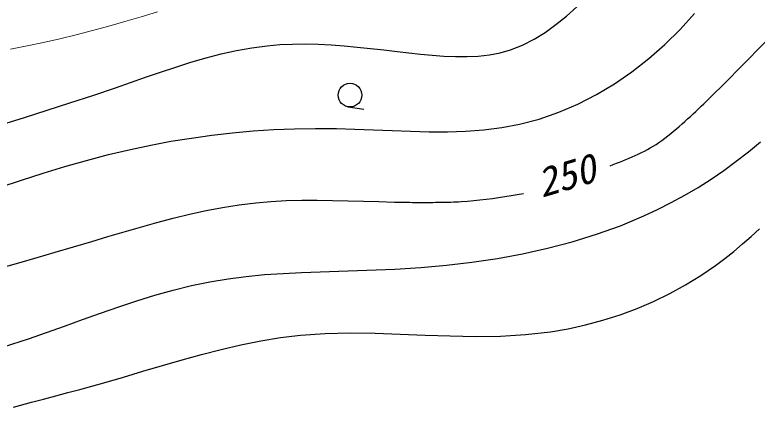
# Model space of a CAD drawing. Units: millimetres, scale not verified. Extents: x -56015503 to -55375503, y -162321055 to -161961055.
# Drawn here: x -55619166 to -55572137, y -162091501 to -162066624 of the extents above; entities that cross this region are included whole.
import ezdxf
from ezdxf.enums import TextEntityAlignment as Align

# ---------------------------------------------------------------- set-up
doc = ezdxf.new("R2010")
doc.units = ezdxf.units.MM
doc.header["$LTSCALE"] = 1000
doc.layers.add('M-BGD', color=7, linetype='Continuous', lineweight=25)
doc.styles.add('ＭＳ ゴシック', font='')
doc.styles.get('ＭＳ ゴシック').set_extended_font_data('MS Gothic')

msp = doc.modelspace()

# ---------------------------------------------------------------- linework, layer by layer
at = {"layer": 'M-BGD', "lineweight": 13}
for p, q in [((-55611164, -162066746), (-55610136, -162066439)), ((-55612192, -162067045), (-55611164, -162066746)), ((-55614249, -162067616), (-55613220, -162067336)), ((-55613220, -162067336), (-55612192, -162067045)), ((-55616315, -162068137), (-55615280, -162067883)), ((-55615280, -162067883), (-55614249, -162067616)), ((-55617353, -162068375), (-55616315, -162068137)), ((-55619445, -162068797), (-55618396, -162068596)), ((-55618396, -162068596), (-55617353, -162068375))]:
    msp.add_line(p, q, dxfattribs=at)
at = {"layer": 'M-BGD'}
for p, q in [((-55584219, -162066698), (-55583571, -162066116)), ((-55584882, -162067241), (-55584219, -162066698)), ((-55577014, -162067553), (-55576098, -162066548)), ((-55585565, -162067737), (-55584882, -162067241)), ((-55586269, -162068176), (-55585565, -162067737)), ((-55577983, -162068505), (-55577014, -162067553)), ((-55586998, -162068547), (-55586269, -162068176)), ((-55605126, -162068888), (-55604157, -162068713)), ((-55604157, -162068713), (-55603185, -162068584)), ((-55603185, -162068584), (-55602378, -162068515)), ((-55602378, -162068515), (-55601569, -162068479)), ((-55601569, -162068479), (-55600757, -162068472)), ((-55600757, -162068472), (-55599941, -162068490)), ((-55599941, -162068490), (-55599121, -162068530)), ((-55599121, -162068530), (-55598297, -162068589)), ((-55598297, -162068589), (-55597468, -162068664)), ((-55597468, -162068664), (-55596634, -162068750)), ((-55596634, -162068750), (-55595795, -162068845)), ((-55587755, -162068842), (-55586998, -162068547)), ((-55579003, -162069399), (-55577983, -162068505)), ((-55607054, -162069353), (-55606091, -162069103)), ((-55606091, -162069103), (-55605126, -162068888)), ((-55595795, -162068845), (-55594949, -162068945)), ((-55594949, -162068945), (-55594207, -162069033)), ((-55594207, -162069033), (-55593463, -162069116)), ((-55593463, -162069116), (-55592719, -162069188)), ((-55592719, -162069188), (-55591979, -162069243)), ((-55591979, -162069243), (-55591244, -162069273)), ((-55591244, -162069273), (-55590519, -162069273)), ((-55590519, -162069273), (-55589804, -162069236)), ((-55589804, -162069236), (-55589104, -162069156)), ((-55589104, -162069156), (-55588420, -162069027)), ((-55588420, -162069027), (-55587755, -162068842)), ((-55608974, -162069933), (-55608015, -162069632)), ((-55608015, -162069632), (-55607054, -162069353)), ((-55580068, -162070229), (-55579003, -162069399)), ((-55609931, -162070251), (-55608974, -162069933)), ((-55581175, -162070991), (-55580068, -162070229)), ((-55611842, -162070913), (-55610887, -162070579)), ((-55610887, -162070579), (-55609931, -162070251)), ((-55612796, -162071246), (-55611842, -162070913)), ((-55582320, -162071677), (-55581175, -162070991)), ((-55614236, -162071737), (-55612796, -162071246)), ((-55615674, -162072214), (-55614236, -162071737)), ((-55583498, -162072283), (-55582320, -162071677)), ((-55617113, -162072678), (-55615674, -162072214)), ((-55598047, -162072458), (-55597058, -162072610)), ((-55584707, -162072804), (-55583498, -162072283)), ((-55618550, -162073131), (-55617113, -162072678)), ((-55585941, -162073234), (-55584707, -162072804)), ((-55619987, -162073575), (-55618550, -162073131)), ((-55587197, -162073567), (-55585941, -162073234)), ((-55605381, -162074105), (-55604073, -162073987)), ((-55604073, -162073987), (-55602759, -162073901)), ((-55602759, -162073901), (-55601442, -162073846)), ((-55601442, -162073846), (-55600120, -162073822)), ((-55600120, -162073822), (-55598794, -162073831)), ((-55598794, -162073831), (-55597619, -162073864)), ((-55597619, -162073864), (-55596443, -162073912)), ((-55596443, -162073912), (-55595267, -162073964)), ((-55595267, -162073964), (-55594094, -162074010)), ((-55590605, -162074005), (-55589458, -162073921)), ((-55589458, -162073921), (-55588321, -162073778)), ((-55588321, -162073778), (-55587197, -162073567)), ((-55609274, -162074644), (-55607982, -162074434)), ((-55607982, -162074434), (-55606685, -162074254)), ((-55606685, -162074254), (-55605381, -162074105)), ((-55594094, -162074010), (-55592925, -162074039)), ((-55592925, -162074039), (-55591762, -162074041)), ((-55591762, -162074041), (-55590605, -162074005)), ((-55611839, -162075156), (-55610560, -162074885)), ((-55610560, -162074885), (-55609274, -162074644)), ((-55572688, -162075306), (-55571933, -162074674)), ((-55613234, -162075487), (-55611839, -162075156)), ((-55573461, -162075911), (-55572688, -162075306)), ((-55616002, -162076243), (-55614622, -162075851)), ((-55614622, -162075851), (-55613234, -162075487)), ((-55617377, -162076660), (-55616002, -162076243)), ((-55574252, -162076489), (-55573461, -162075911)), ((-55618747, -162077099), (-55617377, -162076660)), ((-55575060, -162077040), (-55574252, -162076489)), ((-55620113, -162077556), (-55618747, -162077099)), ((-55575884, -162077563), (-55575060, -162077040)), ((-55576723, -162078058), (-55575884, -162077563)), ((-55588911, -162078261), (-55588517, -162078203)), ((-55588517, -162078203), (-55588124, -162078142)), ((-55588124, -162078142), (-55587730, -162078078)), ((-55587730, -162078078), (-55587337, -162078012)), ((-55587337, -162078012), (-55586944, -162077946)), ((-55577576, -162078526), (-55576723, -162078058)), ((-55606009, -162078832), (-55604960, -162078666)), ((-55604960, -162078666), (-55603906, -162078538)), ((-55603906, -162078538), (-55602939, -162078456)), ((-55602939, -162078456), (-55601967, -162078406)), ((-55601967, -162078406), (-55600993, -162078381)), ((-55600993, -162078381), (-55600016, -162078377)), ((-55600016, -162078377), (-55599038, -162078389)), ((-55599038, -162078389), (-55598059, -162078412)), ((-55598059, -162078412), (-55597079, -162078440)), ((-55597079, -162078440), (-55596099, -162078470)), ((-55596099, -162078470), (-55595120, -162078495)), ((-55595120, -162078495), (-55594142, -162078512)), ((-55594142, -162078512), (-55593979, -162078513)), ((-55593979, -162078513), (-55593817, -162078514)), ((-55593817, -162078514), (-55593654, -162078515)), ((-55593654, -162078515), (-55593491, -162078515)), ((-55593491, -162078515), (-55593328, -162078516)), ((-55593328, -162078516), (-55593166, -162078515)), ((-55593166, -162078515), (-55593003, -162078515)), ((-55593003, -162078515), (-55592840, -162078514)), ((-55592840, -162078514), (-55592678, -162078513)), ((-55592678, -162078513), (-55592515, -162078512)), ((-55592515, -162078512), (-55592352, -162078510)), ((-55592352, -162078510), (-55592189, -162078509)), ((-55592189, -162078509), (-55592026, -162078506)), ((-55592026, -162078506), (-55591864, -162078504)), ((-55591864, -162078504), (-55591701, -162078500)), ((-55591701, -162078500), (-55591538, -162078496)), ((-55591538, -162078496), (-55591375, -162078490)), ((-55591375, -162078490), (-55591213, -162078484)), ((-55591213, -162078484), (-55591050, -162078476)), ((-55591050, -162078476), (-55590888, -162078468)), ((-55590888, -162078468), (-55590491, -162078440)), ((-55590491, -162078440), (-55590095, -162078405)), ((-55590095, -162078405), (-55589700, -162078362)), ((-55589700, -162078362), (-55589305, -162078314)), ((-55589305, -162078314), (-55588911, -162078261)), ((-55578443, -162078965), (-55577576, -162078526)), ((-55608096, -162079262), (-55607055, -162079033)), ((-55607055, -162079033), (-55606009, -162078832)), ((-55579322, -162079376), (-55578443, -162078965)), ((-55610170, -162079789), (-55609135, -162079516)), ((-55609135, -162079516), (-55608096, -162079262)), ((-55580805, -162079995), (-55579322, -162079376)), ((-55612235, -162080378), (-55611204, -162080079)), ((-55611204, -162080079), (-55610170, -162079789)), ((-55582318, -162080539), (-55580805, -162079995)), ((-55613265, -162080684), (-55612235, -162080378)), ((-55583857, -162081015), (-55582318, -162080539)), ((-55615451, -162081335), (-55614294, -162080992)), ((-55614294, -162080992), (-55613265, -162080684)), ((-55585419, -162081424), (-55583857, -162081015)), ((-55616607, -162081675), (-55615451, -162081335)), ((-55587000, -162081773), (-55585419, -162081424)), ((-55617762, -162082012), (-55616607, -162081675)), ((-55588598, -162082064), (-55587000, -162081773)), ((-55620840, -162082900), (-55618917, -162082347)), ((-55618917, -162082347), (-55617762, -162082012)), ((-55591829, -162082492), (-55590209, -162082303)), ((-55590209, -162082303), (-55588598, -162082064)), ((-55600999, -162082955), (-55599821, -162082910)), ((-55599821, -162082910), (-55598640, -162082872)), ((-55598640, -162082872), (-55597457, -162082837)), ((-55597457, -162082837), (-55596271, -162082795)), ((-55596271, -162082795), (-55595084, -162082741)), ((-55595084, -162082741), (-55593455, -162082637)), ((-55593455, -162082637), (-55591829, -162082492)), ((-55606804, -162083546), (-55605657, -162083356)), ((-55605657, -162083356), (-55604502, -162083209)), ((-55604502, -162083209), (-55603340, -162083098)), ((-55603340, -162083098), (-55602172, -162083015)), ((-55602172, -162083015), (-55600999, -162082955)), ((-55609135, -162084078), (-55607974, -162083789)), ((-55607974, -162083789), (-55606804, -162083546)), ((-55610290, -162084405), (-55609135, -162084078)), ((-55612587, -162085143), (-55611441, -162084762)), ((-55611441, -162084762), (-55610290, -162084405)), ((-55613731, -162085542), (-55612587, -162085143)), ((-55614873, -162085949), (-55613731, -162085542)), ((-55616016, -162086360), (-55614873, -162085949)), ((-55617160, -162086766), (-55616016, -162086360)), ((-55619879, -162087680), (-55618306, -162087161)), ((-55618306, -162087161), (-55617160, -162086766))]:
    msp.add_line(p, q, dxfattribs=at)
msp.add_lwpolyline([(-55619261, -162091501), (-55618869, -162091395), (-55618106, -162091191), (-55617344, -162090987), (-55616580, -162090784), (-55615817, -162090580), (-55615053, -162090373), (-55614290, -162090163), (-55613526, -162089948), (-55612289, -162089589), (-55611052, -162089222), (-55609814, -162088856), (-55608575, -162088498), (-55607334, -162088155), (-55606090, -162087834), (-55604843, -162087545), (-55603591, -162087294), (-55602335, -162087089), (-55601073, -162086937), (-55599505, -162086829), (-55597929, -162086794), (-55596347, -162086812), (-55594760, -162086863), (-55593171, -162086926), (-55591580, -162086982), (-55589990, -162087010), (-55588401, -162086989), (-55586817, -162086901), (-55585238, -162086724), (-55584119, -162086534), (-55583006, -162086290), (-55581904, -162085993), (-55580816, -162085644), (-55579746, -162085244), (-55578696, -162084794), (-55577671, -162084294), (-55576673, -162083747), (-55575707, -162083153), (-55574775, -162082512), (-55574193, -162082075), (-55573624, -162081620), (-55573067, -162081152), (-55572519, -162080672), (-55571980, -162080183)], dxfattribs=at)
msp.add_circle((-55597932, -162071716), 750, dxfattribs=at)
for points, knots in [([(-55689348, -162072452), (-55685534, -162070893), (-55681721, -162069335), (-55677929, -162067629), (-55674424, -162066053), (-55670939, -162064350), (-55667924, -162062046), (-55664338, -162059305), (-55661420, -162055713), (-55657999, -162052702), (-55655825, -162050788), (-55653448, -162049109), (-55651010, -162047582), (-55643900, -162043129), (-55636267, -162039970), (-55628980, -162035212), (-55625635, -162033028), (-55622364, -162030506), (-55618526, -162030191), (-55618198, -162030164), (-55617866, -162030153), (-55617537, -162030126), (-55614968, -162029914), (-55612591, -162028710), (-55610124, -162027899), (-55606860, -162026826), (-55603438, -162026441), (-55600112, -162025746), (-55597954, -162025295), (-55595835, -162024714), (-55593664, -162024131), (-55591604, -162023579), (-55589496, -162023025), (-55587771, -162021887), (-55585794, -162020583), (-55584319, -162018512), (-55583129, -162016351), (-55582252, -162014760), (-55581529, -162013120), (-55581200, -162011393), (-55580916, -162009900), (-55580925, -162008343), (-55580757, -162006817), (-55580627, -162005638), (-55580391, -162004477), (-55580215, -162003307), (-55580078, -162002391), (-55579977, -162001469), (-55579883, -162000547), (-55579789, -161999629), (-55579701, -161998710), (-55579626, -161997790), (-55579519, -161996461), (-55579440, -161995130), (-55579361, -161993800)], [0, 0, 0, 0, 1, 1, 1, 2, 2, 2, 3, 3, 3, 4, 4, 4, 5, 5, 5, 6, 6, 6, 7, 7, 7, 8, 8, 8, 9, 9, 9, 10, 10, 10, 11, 11, 11, 12, 12, 12, 13, 13, 13, 14, 14, 14, 15, 15, 15, 16, 16, 16, 17, 17, 17, 18, 18, 18, 18]), ([(-55581453, -162076198), (-55580380, -162075776), (-55579308, -162075354), (-55578364, -162074721), (-55577844, -162074373), (-55577363, -162073960), (-55576893, -162073541), (-55576421, -162073121), (-55575960, -162072695), (-55575505, -162072258), (-55572799, -162069656), (-55570302, -162066650), (-55567153, -162064734), (-55564543, -162063148), (-55561486, -162062310), (-55558429, -162061472)], [0, 0, 0, 0, 1, 1, 1, 2, 2, 2, 3, 3, 3, 4, 4, 4, 5, 5, 5, 5])]:
    msp.add_open_spline(points, degree=3, knots=knots, dxfattribs=at)
at = {"layer": 'M-BGD', "lineweight": 13}
msp.add_open_spline([(-55751642, -162065664), (-55748725, -162066366), (-55745807, -162067068), (-55743455, -162068718), (-55741913, -162069800), (-55740613, -162071289), (-55739109, -162072453), (-55736317, -162074614), (-55732819, -162075651), (-55729377, -162076757), (-55726873, -162077561), (-55724398, -162078402), (-55721860, -162078606), (-55718731, -162078857), (-55715506, -162078139), (-55712420, -162077186), (-55706625, -162075396), (-55701319, -162072776), (-55695696, -162070724), (-55690935, -162068987), (-55685947, -162067657), (-55681514, -162065303), (-55678661, -162063788), (-55676039, -162061848), (-55673345, -162059941), (-55667457, -162055774), (-55661225, -162051761), (-55657414, -162045721), (-55656911, -162044925), (-55656451, -162044094), (-55655903, -162043346), (-55653638, -162040258), (-55649873, -162038601), (-55646387, -162036658), (-55643107, -162034829), (-55640075, -162032746), (-55636603, -162031751), (-55633836, -162030959), (-55630791, -162030857), (-55628128, -162029688), (-55626314, -162028892), (-55624677, -162027601), (-55622818, -162027023), (-55621102, -162026490), (-55619197, -162026565), (-55617387, -162026268), (-55614187, -162025742), (-55611283, -162024053), (-55608172, -162023268), (-55604197, -162022265), (-55599883, -162022739), (-55595920, -162021474), (-55593646, -162020749), (-55591488, -162019451), (-55589943, -162017636), (-55588582, -162016039), (-55587697, -162014041), (-55587231, -162012003), (-55587086, -162011365), (-55586981, -162010723), (-55586869, -162010080), (-55586599, -162008536), (-55586286, -162006986), (-55585728, -162005524), (-55585433, -162004752), (-55585070, -162004004), (-55584844, -162003206), (-55584622, -162002422), (-55584531, -162001590), (-55584217, -162000849), (-55583917, -162000142), (-55583413, -161999518), (-55583031, -161998842), (-55582274, -161997499), (-55582003, -161995948), (-55581732, -161994398)], degree=3, knots=[0, 0, 0, 0, 1, 1, 1, 2, 2, 2, 3, 3, 3, 4, 4, 4, 5, 5, 5, 6, 6, 6, 7, 7, 7, 8, 8, 8, 9, 9, 9, 10, 10, 10, 11, 11, 11, 12, 12, 12, 13, 13, 13, 14, 14, 14, 15, 15, 15, 16, 16, 16, 17, 17, 17, 18, 18, 18, 19, 19, 19, 20, 20, 20, 21, 21, 21, 22, 22, 22, 23, 23, 23, 24, 24, 24, 25, 25, 25, 25], dxfattribs=at)

# ---------------------------------------------------------------- texts
at = {"layer": 'M-BGD', "style": 'ＭＳ ゴシック', "oblique": 15}
msp.add_text('250', height=1833, rotation=16.572, dxfattribs=at).set_placement((-55586044, -162077349), align=Align.MIDDLE_LEFT)

doc.saveas('drawing.dxf')
